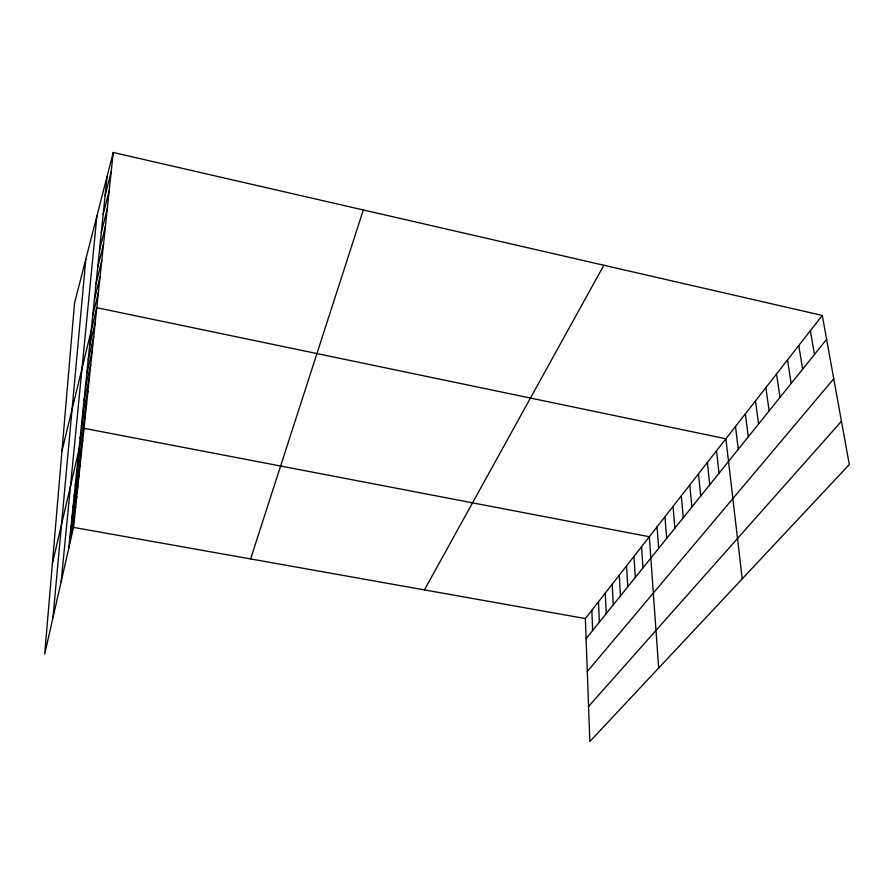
<?xml version="1.0" encoding="UTF-8"?>
<svg xmlns="http://www.w3.org/2000/svg" width="894" height="894" viewBox="0 0 894 894"><rect width="100%" height="100%" fill="white"/><g stroke="black" fill="none" stroke-linecap="round" stroke-linejoin="round"><path stroke-width="1.34" d="M52.947 617.81L85.835 259.104M61.138 581.782L96.887 216.091M68.816 548.033L107.079 176.431M113.225 152.472L74.537 303.1L44.7 654.05L73.52 527.393L113.225 152.472L822.279 315.459L849.3 464.545L589.85 741.528L585.358 618.57L822.279 315.459M69.833 538.177L74.571 517.402M73.029 507.177L77.901 486.001M71.933 517.76L76.761 496.718M70.872 528.086L75.655 507.189M75.286 485.23L80.259 463.785M74.146 496.338L79.063 475.027M77.666 462.164L82.729 440.44M76.459 473.842L81.477 452.263M80.125 438.25L85.288 416.269M52.422 563.287L84.014 428.327L649.323 536.735L658.666 668.053M82.673 413.464L87.936 391.226M81.388 426.013L86.595 403.909M85.366 387.348L90.73 364.853M84.002 400.579L89.322 378.207M88.204 359.801L93.68 337.049M86.763 373.759L92.183 351.13M89.679 345.453L95.211 322.578M92.752 315.526L98.407 292.405M61.977 450.867L96.787 307.692L725.883 438.786L742.21 578.865M94.362 299.903L100.072 276.659M96.016 283.823L101.793 260.467M97.725 267.261L103.559 243.794M99.48 250.197L105.38 226.629M103.156 214.471L109.18 190.69M101.29 232.608L107.246 208.939M105.09 195.752L111.18 171.883M250.599 558.94L363.31 209.956M424.426 589.906L603.841 265.25M586.084 638.685L826.615 339.351M587.291 671.517L833.756 378.765M588.565 706.461L841.455 421.286M73.52 527.393L585.358 618.57M810.355 330.724L814.456 354.482M798.767 345.553L802.656 369.177M787.491 359.98L791.168 383.459M776.517 374.005L780.015 397.349M765.845 387.661L769.153 410.86M755.464 400.948L758.581 424.013M745.339 413.9L748.3 436.82M735.494 426.505L738.276 449.28M716.519 450.766L719.011 473.261M707.389 462.455L709.747 484.805M698.482 473.842L700.706 496.047M689.799 484.961L691.878 507.032M681.317 495.812L683.273 517.738M673.037 506.406L674.881 528.186M664.946 516.754L666.678 538.389M657.045 526.857L658.666 548.357M641.557 546.67L642.976 567.891M633.969 556.381L635.288 577.457M626.549 565.88L627.767 586.81M619.296 575.155L620.425 595.952M612.2 584.229L613.25 604.88M605.272 593.091L606.233 613.608M598.488 601.774L599.371 622.157M591.85 610.267L592.655 630.505"/></g></svg>
